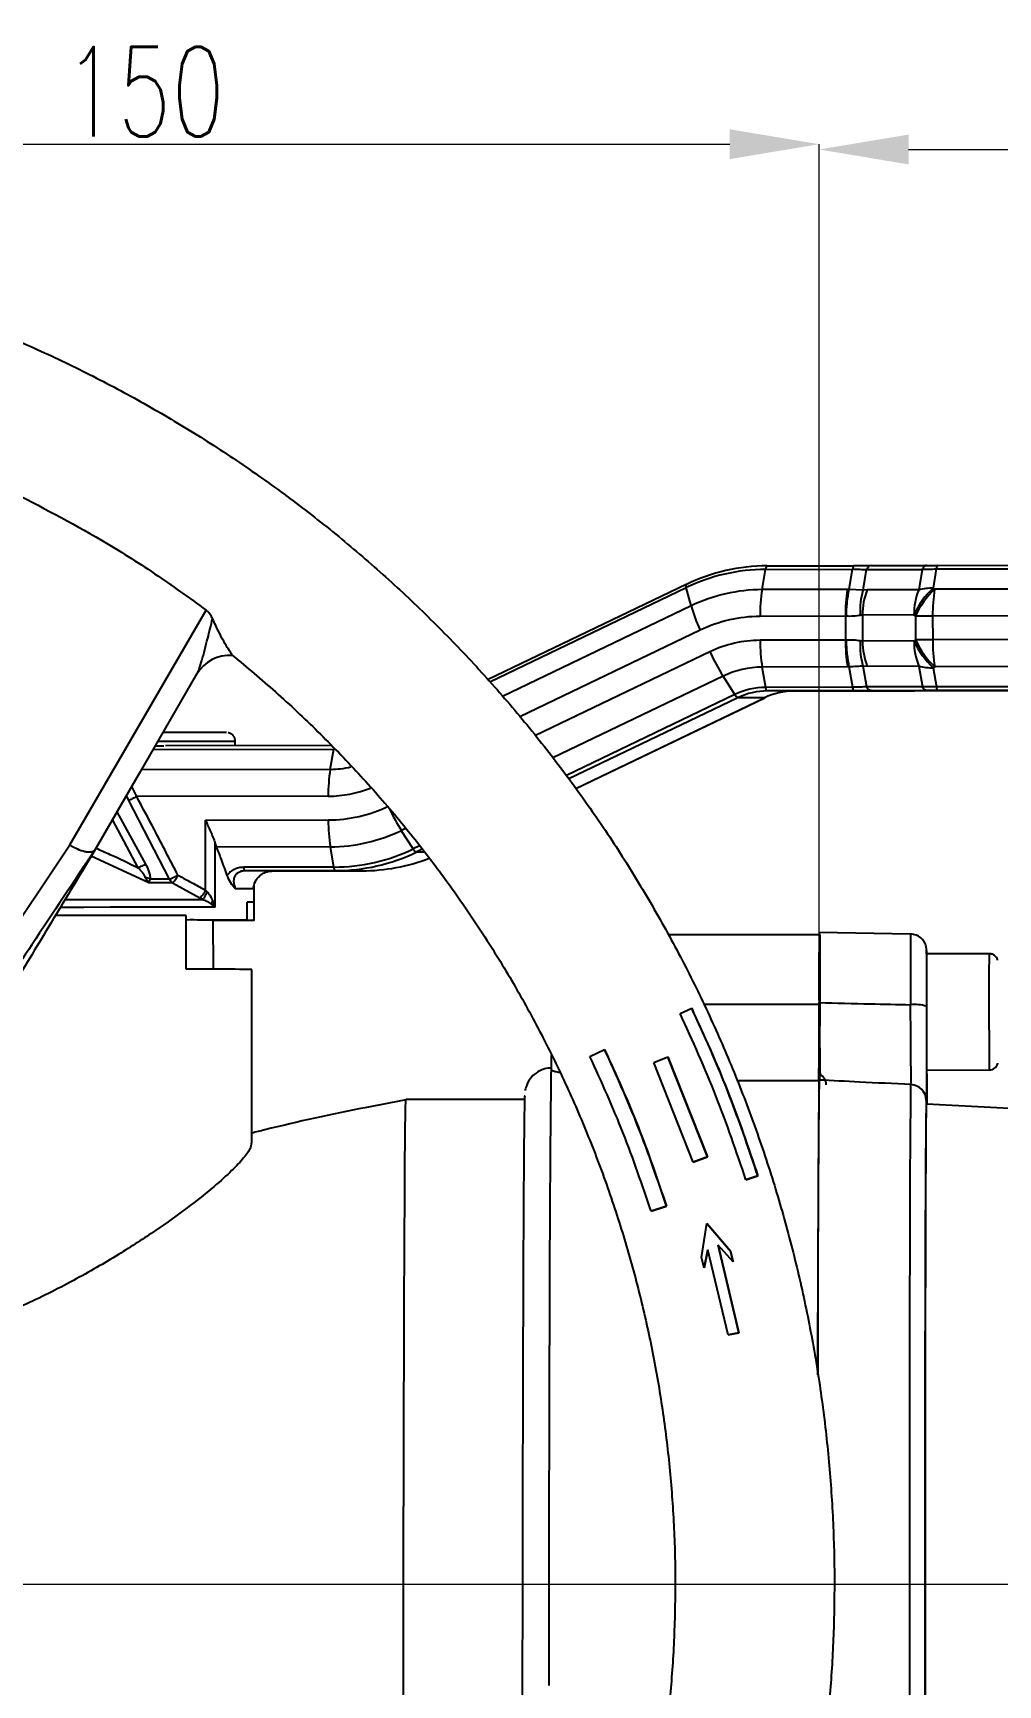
# Model space of a CAD drawing. Header units: millimetres. Extents: x 2312 to 3992, y 755 to 1943.
# Drawn here: x 2964.6 to 3072.5, y 1102.7 to 1287.5 of the extents above; entities that cross this region are included whole.
import ezdxf

# ---------------------------------------------------------------- set-up
doc = ezdxf.new("R2010")
doc.units = ezdxf.units.MM
doc.layers.add('AM_5', color=3, linetype='Continuous', lineweight=25)
doc.layers.add('标注', color=3, linetype='Continuous', lineweight=13)
doc.styles.add('SLDTEXTSTYLE1', font='txt.shx', dxfattribs={"width": 0.7, "bigfont": 'gbcbig.shx'})
doc.dimstyles.new('SLDDIMSTYLE12$0', dxfattribs={"dimtxt": 12, "dimasz": 10, "dimexe": 0, "dimexo": 0.0625, "dimgap": 0.875, "dimtad": 1, "dimdec": 1, "dimlfac": 1.8, "dimrnd": 1e-09, "dimzin": 12, "dimdsep": 46, "dimtxsty": 'SLDTEXTSTYLE1', "dimcen": 0.09, "dimdle": 8.16, "dimclrd": 3, "dimclre": 3, "dimadec": 0, "dimazin": 3, "dimtfac": 1, "dimtdec": 1, "dimtofl": 0, "dimtmove": 0, "dimatfit": 3, "dimfxl": 0, "dimfrac": 2, "dimtolj": 1, "dimlwd": 5, "dimlwe": 5, "dimarcsym": 0})

# ---------------------------------------------------------------- blocks, each defined once
blk = doc.blocks.new('*D35')
at = {"layer": 'Defpoints', "color": 0, "transparency": 16777216}
for p in [(3052.47, 1275.09), (3052.47, 1186.87), (2901.6, 1116.78)]:
    blk.add_point(p, dxfattribs=at)
at = {"layer": '标注', "color": 3, "lineweight": 5, "transparency": 16777216}
blk.add_line((2901.6, 1116.84), (2901.6, 1275.09), dxfattribs=at)
at = {"layer": '标注', "color": 3, "linetype": 'Continuous', "lineweight": 5, "transparency": 16777216}
for p, q in [((2911.6, 1275.09), (3042.47, 1275.09)), ((3052.47, 1186.94), (3052.47, 1275.09))]:
    blk.add_line(p, q, dxfattribs=at)
at = {"layer": '标注', "color": 3, "transparency": 16777216}
for points in [[(2911.6, 1276.76), (2911.6, 1273.42), (2901.6, 1275.09)], [(3042.47, 1276.76), (3042.47, 1273.42), (3052.47, 1275.09)]]:
    blk.add_solid(points, dxfattribs=at)
at = {"layer": '标注', "color": 0, "transparency": 16777216, "insert": (2977.03, 1280.97), "char_height": 10, "attachment_point": 5, "style": 'SLDTEXTSTYLE1'}
blk.add_mtext('\\A1;150', dxfattribs=at)
blk = doc.blocks.new('*D36')
at = {"layer": 'Defpoints', "color": 0, "transparency": 16777216}
for p in [(3224.6, 1274.5), (3052.47, 1186.87), (3224.6, 1105.7)]:
    blk.add_point(p, dxfattribs=at)
at = {"layer": '标注', "color": 3, "lineweight": 5, "transparency": 16777216}
blk.add_line((3052.47, 1186.94), (3052.47, 1274.5), dxfattribs=at)
at = {"layer": '标注', "color": 3, "linetype": 'Continuous', "lineweight": 5, "transparency": 16777216}
for p, q in [((3062.47, 1274.5), (3214.6, 1274.5)), ((3224.6, 1105.76), (3224.6, 1274.5))]:
    blk.add_line(p, q, dxfattribs=at)
at = {"layer": '标注', "color": 3, "transparency": 16777216}
for points in [[(3062.47, 1276.17), (3062.47, 1272.83), (3052.47, 1274.5)], [(3214.6, 1276.17), (3214.6, 1272.83), (3224.6, 1274.5)]]:
    blk.add_solid(points, dxfattribs=at)
at = {"layer": '标注', "color": 0, "transparency": 16777216, "insert": (3138.54, 1280.37), "char_height": 10, "attachment_point": 5, "style": 'SLDTEXTSTYLE1'}
blk.add_mtext('\\A1;175', dxfattribs=at)
blk = doc.blocks.new('*D27')
at = {"layer": 'AM_5', "color": 3, "lineweight": 5, "transparency": 16777216}
blk.add_line((3170.54, 1228.06), (3197.46, 1228.06), dxfattribs=at)
at = {"layer": 'AM_5', "color": 3, "linetype": 'Continuous', "lineweight": 5, "transparency": 16777216}
for p, q in [((3197.46, 1218.06), (3197.46, 1123.96)), ((2902.23, 1113.96), (3197.46, 1113.96))]:
    blk.add_line(p, q, dxfattribs=at)
at = {"layer": 'AM_5', "color": 3, "transparency": 16777216}
for points in [[(3195.8, 1218.06), (3199.13, 1218.06), (3197.46, 1228.06)], [(3195.8, 1123.96), (3199.13, 1123.96), (3197.46, 1113.96)]]:
    blk.add_solid(points, dxfattribs=at)
at = {"layer": 'Defpoints', "color": 0, "transparency": 16777216}
for p in [(3170.48, 1228.06), (2902.17, 1113.96), (3197.46, 1113.96)]:
    blk.add_point(p, dxfattribs=at)
at = {"layer": 'AM_5', "color": 0, "transparency": 16777216, "insert": (3190.59, 1171.01), "char_height": 12, "attachment_point": 5, "rotation": 90, "style": 'SLDTEXTSTYLE1'}
blk.add_mtext('\\A1;115', dxfattribs=at)

msp = doc.modelspace()

# ---------------------------------------------------------------- linework, layer by layer
at = {"color": 7, "linetype": 'Continuous', "lineweight": 25}
for p, q in [((3046.093, 1225.25), (3046.476, 1227.514)), ((3046.476, 1227.514), (3056.212, 1227.535)), ((3046.658, 1227.913), (3056.393, 1227.934)), ((3055.827, 1225.268), (3056.212, 1227.535)), ((3057.393, 1225.194), (3057.785, 1227.503)), ((3057.785, 1227.503), (3063.991, 1227.523)), ((3058.288, 1227.939), (3058.142, 1227.91)), ((3058.288, 1227.939), (3064.495, 1227.959)), ((3063.991, 1227.523), (3063.604, 1225.237)), ((3065.577, 1227.563), (3065.214, 1225.422)), ((3065.577, 1227.563), (3160.438, 1227.768)), ((3065.758, 1227.962), (3160.62, 1228.166)), ((3037.607, 1225.837), (3015.443, 1215.193)), ((3015.66, 1214.939), (3037.61, 1225.48)), ((3037.628, 1225.842), (3037.607, 1225.837)), ((3038.157, 1223.43), (3037.61, 1225.48)), ((3065.39, 1225.299), (3065.214, 1225.422)), ((3160.735, 1225.505), (3065.39, 1225.299)), ((3055.631, 1225.271), (3046.093, 1225.25)), ((3055.827, 1225.268), (3055.631, 1225.271)), ((3057.393, 1225.194), (3055.827, 1225.268)), ((3057.848, 1225.219), (3057.393, 1225.194)), ((3063.604, 1225.237), (3057.848, 1225.219)), ((2968.662, 1196.708), (2983.927, 1222.958)), ((3038.157, 1223.43), (3017.067, 1213.301)), ((3055.408, 1222.272), (3045.87, 1222.252)), ((3055.408, 1222.272), (3055.412, 1219.605)), ((3063.077, 1222.418), (3057.321, 1222.4)), ((3057.321, 1222.4), (3057.326, 1219.488)), ((3063.253, 1222.296), (3063.077, 1222.418)), ((3063.253, 1222.296), (3063.258, 1219.629)), ((3160.512, 1222.506), (3065.167, 1222.301)), ((3065.167, 1222.301), (3065.171, 1219.634)), ((3039.166, 1220.714), (3019.013, 1211.035)), ((3040.265, 1218.298), (3020.739, 1208.921)), ((3055.412, 1219.605), (3045.874, 1219.585)), ((3055.511, 1219.608), (3055.412, 1219.605)), ((3057.326, 1219.488), (3057.099, 1219.51)), ((3063.082, 1219.506), (3057.326, 1219.488)), ((3063.258, 1219.629), (3063.082, 1219.506)), ((3160.518, 1219.84), (3065.171, 1219.634)), ((3055.646, 1216.604), (3046.107, 1216.584)), ((3046.499, 1214.314), (3046.107, 1216.584)), ((3056.234, 1214.335), (3055.842, 1216.607)), ((3057.807, 1214.376), (3057.408, 1216.69)), ((3057.863, 1216.668), (3057.408, 1216.69)), ((3063.618, 1216.687), (3057.863, 1216.668)), ((3063.618, 1216.687), (3064.014, 1214.395)), ((3065.405, 1216.633), (3065.229, 1216.51)), ((3065.229, 1216.51), (3065.599, 1214.363)), ((3160.751, 1216.838), (3065.405, 1216.633)), ((2976.455, 1204.69), (2982.929, 1215.851)), ((3041.729, 1215.579), (3022.685, 1206.433)), ((3043.051, 1213.523), (3041.729, 1215.579)), ((3056.234, 1214.335), (3046.499, 1214.314)), ((3064.014, 1214.395), (3057.807, 1214.376)), ((3160.461, 1214.568), (3065.599, 1214.363)), ((3043.051, 1213.523), (3024.206, 1204.473)), ((3043.398, 1213.16), (3024.487, 1204.078)), ((3025.252, 1203.003), (3046.363, 1213.141)), ((3025.254, 1202.998), (3046.383, 1213.146)), ((3046.363, 1213.141), (3043.398, 1213.16)), ((3046.363, 1213.141), (3046.383, 1213.146)), ((3056.417, 1213.934), (3046.682, 1213.913)), ((3049.646, 1213.894), (3046.682, 1213.913)), ((3049.646, 1213.894), (3164.52, 1214.142)), ((3064.519, 1213.959), (3058.312, 1213.939)), ((3160.644, 1214.167), (3065.782, 1213.962)), ((2978.008, 1207.367), (2998.183, 1207.41)), ((2978.238, 1207.766), (2979.201, 1207.768)), ((2997.922, 1207.808), (2979.371, 1207.768)), ((2987.183, 1207.785), (2987.182, 1208.27)), ((2997.799, 1205.146), (2998.183, 1207.41)), ((2997.799, 1205.146), (2976.692, 1205.101)), ((2976.444, 1204.673), (2971.374, 1195.932)), ((2975.258, 1201.668), (2975.03, 1202.235)), ((2979.824, 1192.866), (2975.258, 1201.668)), ((2976.152, 1202.101), (2975.6, 1203.217)), ((2997.576, 1202.148), (2976.152, 1202.101)), ((2977.193, 1194.529), (2973.955, 1200.383)), ((2976.321, 1194.131), (2973.457, 1199.523)), ((2983.838, 1199.451), (2997.581, 1199.481)), ((2983.852, 1191.623), (2983.838, 1199.451)), ((3006.241, 1198.536), (3005.749, 1198.3)), ((3007.071, 1196.244), (3005.749, 1198.3)), ((2956.124, 1177.891), (2968.662, 1196.708)), ((2984.938, 1189.709), (2984.926, 1196.918)), ((2997.814, 1196.479), (2985.094, 1196.452)), ((2998.205, 1194.21), (2997.814, 1196.479)), ((3007.789, 1196.589), (3007.071, 1196.244)), ((3008.095, 1196.205), (3007.419, 1195.881)), ((3008.358, 1195.875), (3007.419, 1195.881)), ((2977.494, 1192.434), (2971.078, 1195.441)), ((2998.205, 1194.21), (2988.129, 1194.189)), ((2977.494, 1192.434), (2977.343, 1192.629)), ((2977.494, 1192.434), (2977.563, 1192.569)), ((2980.144, 1192.433), (2983.216, 1190.758)), ((2987.887, 1193.739), (2988.279, 1193.818)), ((2998.389, 1193.809), (2988.312, 1193.787)), ((2991.276, 1193.769), (3001.353, 1193.79)), ((3001.353, 1193.79), (2998.389, 1193.809)), ((2983.567, 1190.574), (2983.216, 1190.758)), ((2984.029, 1191.44), (2983.852, 1191.623)), ((2984.938, 1189.709), (2984.668, 1190.461)), ((2989.293, 1190.264), (2989.289, 1192.117)), ((2981.672, 1182.788), (2981.672, 1188.788)), ((2984.938, 1189.709), (2984.476, 1190.085)), ((2988.506, 1188.275), (2988.502, 1190.275)), ((2989.296, 1188.264), (2989.293, 1190.264)), ((2984.726, 1182.78), (2984.716, 1188.265)), ((3052.468, 1186.625), (3035.627, 1186.625)), ((3062.706, 1186.712), (3052.474, 1186.873)), ((3071.478, 1184.516), (3064.478, 1184.504)), ((2989.019, 1163.324), (2989.019, 1182.751)), ((3036.944, 1177.809), (3038.218, 1178.408)), ((3038.218, 1178.408), (3038.22, 1178.406)), ((3039.556, 1178.86), (3052.534, 1178.861)), ((3026.846, 1173.021), (3028.48, 1173.799)), ((3028.48, 1173.799), (3028.486, 1173.795)), ((3022.542, 1171.527), (3022.545, 1173.202)), ((3033.978, 1172.354), (3035.555, 1172.987)), ((3038.379, 1161.21), (3033.978, 1172.354)), ((3035.555, 1172.987), (3039.979, 1161.78)), ((3035.555, 1172.987), (3035.559, 1172.985)), ((3039.983, 1161.777), (3035.559, 1172.985)), ((3052.447, 1170.282), (3043.304, 1170.282)), ((3064.5, 1171.504), (3071.5, 1171.516)), ((3019.564, 1168.207), (3006.27, 1168.207)), ((3064.567, 1167.664), (3064.558, 1168.147)), ((3215.775, 1160), (3064.507, 1167.667)), ((3039.979, 1161.78), (3038.379, 1161.21)), ((3038.379, 1161.21), (3038.384, 1161.207)), ((3038.384, 1161.207), (3039.983, 1161.777)), ((3039.979, 1161.78), (3039.983, 1161.777)), ((3045.622, 1159.66), (3044.284, 1159.221)), ((3044.284, 1159.221), (3044.287, 1159.219)), ((3044.287, 1159.219), (3045.624, 1159.659)), ((3045.622, 1159.66), (3045.624, 1159.659)), ((3035.392, 1156.272), (3033.676, 1155.699)), ((3033.676, 1155.699), (3033.683, 1155.695)), ((3033.683, 1155.695), (3035.398, 1156.268)), ((3035.392, 1156.272), (3035.398, 1156.268)), ((3039.318, 1150.545), (3039.905, 1154.336)), ((3039.905, 1154.336), (3042.544, 1151.221)), ((3039.905, 1154.336), (3039.909, 1154.333)), ((3042.548, 1151.218), (3039.909, 1154.333)), ((3042.853, 1150.04), (3041.188, 1151.918)), ((3041.188, 1151.918), (3043.503, 1142.112)), ((3043.507, 1142.11), (3041.192, 1151.915)), ((3039.622, 1149.388), (3039.318, 1150.545)), ((3040.02, 1151.394), (3039.622, 1149.388)), ((3039.627, 1149.385), (3040.025, 1151.391)), ((3040.04, 1151.403), (3040.02, 1151.394)), ((3040.02, 1151.394), (3040.025, 1151.391)), ((3042.284, 1141.87), (3040.04, 1151.403)), ((3042.544, 1151.221), (3042.853, 1150.04)), ((3042.544, 1151.221), (3042.548, 1151.218)), ((3042.857, 1150.037), (3042.548, 1151.218)), ((3042.853, 1150.04), (3042.857, 1150.037)), ((3039.622, 1149.388), (3039.627, 1149.385)), ((3043.503, 1142.112), (3042.284, 1141.87)), ((3042.284, 1141.87), (3042.289, 1141.867)), ((3042.289, 1141.867), (3043.507, 1142.11)), ((3043.503, 1142.112), (3043.507, 1142.11))]:
    msp.add_line(p, q, dxfattribs=at)
at = {"color": 7, "linetype": 'Continuous', "lineweight": 25, "flags": 128}
for points in [[(3046.658, 1227.913), (3046.632, 1227.907), (3046.606, 1227.887), (3046.58, 1227.854), (3046.556, 1227.808), (3046.533, 1227.751), (3046.512, 1227.682), (3046.493, 1227.603), (3046.476, 1227.514)], [(3037.607, 1225.837), (3037.604, 1225.836), (3037.587, 1225.818), (3037.575, 1225.788), (3037.569, 1225.747), (3037.57, 1225.694), (3037.578, 1225.632), (3037.591, 1225.56), (3037.61, 1225.48)], [(3046.682, 1213.913), (3046.656, 1213.92), (3046.63, 1213.94), (3046.604, 1213.974), (3046.58, 1214.019), (3046.557, 1214.077), (3046.536, 1214.146), (3046.516, 1214.226), (3046.499, 1214.314)], [(2998.389, 1193.809), (2998.362, 1193.816), (2998.336, 1193.836), (2998.311, 1193.87), (2998.286, 1193.915), (2998.263, 1193.973), (2998.242, 1194.042), (2998.223, 1194.122), (2998.205, 1194.21)], [(2968.195, 1190.569), (2971.132, 1190.572), (2974.044, 1190.574), (2976.776, 1190.576), (2979.294, 1190.576), (2981.567, 1190.576), (2983.567, 1190.574)], [(2981.672, 1188.788), (2979.923, 1188.792), (2978.023, 1188.795), (2975.987, 1188.798), (2973.828, 1188.8), (2971.563, 1188.802), (2969.207, 1188.804), (2967.125, 1188.805)], [(2984.938, 1189.708), (2983.098, 1189.71), (2980.977, 1189.711), (2978.6, 1189.711), (2975.995, 1189.711), (2973.193, 1189.709), (2970.227, 1189.706), (2967.668, 1189.704)], [(2988.506, 1188.275), (2989.074, 1188.27), (2989.293, 1188.265), (2989.161, 1188.258), (2988.678, 1188.251), (2987.851, 1188.244), (2986.689, 1188.236), (2985.206, 1188.228), (2984.716, 1188.226)], [(3064.485, 1184.504), (3064.485, 1184.521), (3064.48, 1184.872), (3064.475, 1184.87), (3064.471, 1184.515), (3064.468, 1184.016)], [(3022.265, 1102.657), (3022.271, 1108.263), (3022.278, 1113.742), (3022.287, 1119.072), (3022.296, 1124.236), (3022.306, 1129.214), (3022.317, 1133.989), (3022.329, 1138.543), (3022.342, 1142.861), (3022.356, 1146.925), (3022.37, 1150.723), (3022.385, 1154.239), (3022.401, 1157.462), (3022.417, 1160.38), (3022.434, 1162.983), (3022.451, 1165.26), (3022.469, 1167.204), (3022.487, 1168.808), (3022.505, 1170.066), (3022.523, 1170.974), (3022.542, 1171.527)], [(3005.981, 1098.78), (3005.986, 1104.331), (3005.993, 1109.765), (3006, 1115.062), (3006.009, 1120.2), (3006.019, 1125.163), (3006.029, 1129.93), (3006.04, 1134.484), (3006.053, 1138.808), (3006.066, 1142.887), (3006.08, 1146.705), (3006.094, 1150.247), (3006.109, 1153.501), (3006.125, 1156.455), (3006.142, 1159.097), (3006.158, 1161.418), (3006.176, 1163.409), (3006.193, 1165.062), (3006.211, 1166.372), (3006.229, 1167.334), (3006.247, 1167.943), (3006.266, 1168.199), (3006.27, 1168.207)], [(3062.631, 1089.783), (3062.624, 1095.686), (3062.619, 1101.503), (3062.615, 1107.213), (3062.613, 1112.795), (3062.612, 1118.227), (3062.612, 1123.49), (3062.614, 1128.564), (3062.616, 1133.429), (3062.62, 1138.067), (3062.626, 1142.461), (3062.633, 1146.594), (3062.641, 1150.451), (3062.65, 1154.018), (3062.66, 1157.281), (3062.671, 1160.227), (3062.684, 1162.846), (3062.698, 1165.128), (3062.712, 1167.065), (3062.728, 1168.648), (3062.744, 1169.872)], [(3064.454, 1168.105), (3064.438, 1166.903), (3064.423, 1165.348), (3064.408, 1163.448), (3064.395, 1161.207), (3064.383, 1158.636), (3064.371, 1155.743), (3064.361, 1152.54), (3064.352, 1149.039), (3064.344, 1145.252), (3064.338, 1141.194), (3064.333, 1136.881), (3064.329, 1132.327), (3064.326, 1127.551), (3064.324, 1122.57), (3064.324, 1117.404), (3064.325, 1112.071), (3064.328, 1106.591), (3064.331, 1100.985), (3064.336, 1095.274), (3064.343, 1089.479)], [(3064.337, 1101.316), (3064.334, 1106.77), (3064.332, 1112.098), (3064.331, 1117.282), (3064.331, 1122.3), (3064.333, 1127.135), (3064.336, 1131.769), (3064.34, 1136.184), (3064.345, 1140.364), (3064.352, 1144.293), (3064.359, 1147.958), (3064.368, 1151.343), (3064.378, 1154.437), (3064.389, 1157.228), (3064.402, 1159.706), (3064.415, 1161.861), (3064.429, 1163.686), (3064.444, 1165.173), (3064.46, 1166.317), (3064.476, 1167.115), (3064.494, 1167.562), (3064.507, 1167.667)]]:
    msp.add_lwpolyline(points, dxfattribs=at)
at = {"color": 7, "linetype": 'Continuous', "lineweight": 25}
for centre, radius, start, end in [((3046.53, 1206.939), 20.575, 90.15002, 115.69118), ((3046.713, 1206.957), 20.956, 90.15002, 115.69118), ((3071.372, 1218.779), 9.058, 132.83408, 156.31378), ((3065.19, 1218.524), 6.898, 89.80613, 103.29586), ((3046.141, 1206.834), 18.416, 90.15002, 115.69118), ((3064.151, 1222.4), 18.282, 171.0319, 180.4661), ((3073.689, 1222.421), 18.282, 171.0319, 180.4661), ((3064.718, 1222.476), 7.397, 158.23728, 180.58888), ((3070.474, 1222.494), 7.397, 158.23732, 180.58891), ((3071.548, 1218.657), 9.058, 132.83396, 156.31378), ((3083.448, 1222.45), 18.282, 171.03189, 180.46605), ((3055.549, 1228.342), 18.073, 195.77294, 204.96793), ((3045.91, 1206.693), 15.558, 90.15002, 115.69118), ((3069.232, -702.898), 1925.203, 90.120974, 90.177927), ((3045.908, 1206.567), 13.018, 90.15002, 115.69116), ((3060.269, 1227.319), 21.945, 204.27387, 212.34382), ((3064.223, 1219.501), 18.349, 179.73661, 189.14742), ((3073.762, 1219.521), 18.349, 179.73661, 189.14742), ((3064.743, 1219.438), 7.417, 179.61772, 201.9295), ((3071.391, 1223.192), 9.089, 203.92112, 227.31919), ((3070.499, 1219.456), 7.417, 179.6177, 201.92946), ((3069.236, -705.564), 1925.203, 90.120974, 90.177927), ((3071.566, 1223.315), 9.089, 203.92112, 227.31937), ((3083.521, 1219.55), 18.349, 179.73669, 189.14742), ((2986.51, 1213.746), 4.155, 84.81343, 150.46576), ((3046.134, 1206.423), 10.161, 90.15002, 115.69117), ((3065.176, 1223.439), 6.93, 257.0156, 270.44054), ((3046.52, 1206.313), 8.002, 90.15002, 115.69118), ((3043.747, 1213.84), 0.764, 204.4982, 242.89025), ((3046.702, 1206.293), 7.62, 90.15002, 115.69118), ((3049.666, 1206.274), 7.62, 90.15002, 115.69118), ((2983, 80.266), 1129.006, 89.838616, 90.197945), ((2983.296, 23.109), 1185.167, 89.812113, 90.231997), ((3015.857, 1202.296), 18.282, 171.03193, 180.46614), ((2997.776, 1215.273), 10.127, 270.12823, 283.35037), ((2997.545, 1215.146), 12.999, 270.13764, 291.5172), ((2997.54, 1215.039), 15.558, 270.15002, 295.69118), ((3024.094, 1209.925), 21.717, 205.10571, 212.36241), ((3015.93, 1199.397), 18.349, 179.73661, 189.14742), ((2997.766, 1214.896), 18.416, 270.15002, 295.69118), ((2998.152, 1214.785), 20.575, 270.14993, 295.69121), ((2998.334, 1214.765), 20.956, 270.15002, 295.69118), ((3007.767, 1196.561), 0.764, 204.49827, 242.89037), ((3001.301, 1214.725), 20.934, 270.14311, 291.15665), ((2977.051, 1191.558), 1.462, 63.48508, 86.10856), ((2977.166, 1191.547), 1.096, 68.77927, 80.71753), ((2977.193, -2919.008), 4111.442, 89.958872, 89.99581), ((2977.01, -2680.463), 3873.329, 89.958374, 89.989747), ((2977.58, 1198.998), 6.53, 290.10201, 299.21845), ((2980.714, 1193.188), 0.946, 199.94025, 232.96948), ((2978.448, 1194.312), 2.532, 312.07752, 336.40634), ((2988.736, 1026.757), 167.031, 89.1287, 90.14557), ((2985.609, 1189.742), 1.184, 142.60755, 163.15678), ((2987.094, 1019.7), 172.081, 89.30334, 89.9709), ((2988.617, 1171.072), 19.204, 87.98448, 90.34292), ((2982.264, -289.79), 1478.079, 89.758067, 90.02295), ((3558.944, 1182.033), 506.493, 179.45245, 180.33833), ((3580.016, 1181.863), 517.334, 179.46295, 180.3387), ((4208.057, 1180.971), 1143.593, 179.847429, 180.116689), ((3827.676, 1179.319), 756.216, 179.60627, 180.591243), ((2982.41, 599.434), 583.355, 89.350821, 90.072416), ((3063.132, 1173.866), 4.959, 74.39448, 95.09746), ((6610.561, 1140.384), 3558.239, 179.516983, 180.046702), ((3051.929, 1169.862), 1.325, 0, 61.47495), ((3062.668, 1168.088), 1.786, 0.54445, 87.55617)]:
    msp.add_arc(centre, radius, start, end, dxfattribs=at)
for points, knots in [([(3054.141, 1110.538), (3054.16, 1111.788), (3054.214, 1115.346), (3054.058, 1121.211), (3053.573, 1128.116), (3052.77, 1134.992), (3051.655, 1141.824), (3050.229, 1148.598), (3048.496, 1155.3), (3046.458, 1161.916), (3044.121, 1168.432), (3041.489, 1174.835), (3038.567, 1181.11), (3035.362, 1187.246), (3031.88, 1193.23), (3028.129, 1199.048), (3024.117, 1204.689), (3019.851, 1210.141), (3015.341, 1215.392), (3010.595, 1220.433), (3005.625, 1225.251), (3000.44, 1229.838), (2995.051, 1234.183), (2989.47, 1238.278), (2983.707, 1242.114), (2977.775, 1245.683), (2971.687, 1248.977), (2965.455, 1251.99), (2959.091, 1254.716), (2952.61, 1257.149), (2946.025, 1259.283), (2939.349, 1261.114), (2932.596, 1262.639), (2925.781, 1263.854), (2918.918, 1264.757), (2912.021, 1265.346), (2905.103, 1265.619), (2898.181, 1265.577), (2891.268, 1265.218), (2884.378, 1264.545), (2877.526, 1263.558), (2870.726, 1262.259), (2863.993, 1260.651), (2857.34, 1258.738), (2850.782, 1256.523), (2844.331, 1254.011), (2838.002, 1251.207), (2831.807, 1248.117), (2825.759, 1244.748), (2819.872, 1241.106), (2814.157, 1237.2), (2808.626, 1233.037), (2803.291, 1228.626), (2798.163, 1223.976), (2793.252, 1219.096), (2788.569, 1213.998), (2784.124, 1208.691), (2779.925, 1203.187), (2775.982, 1197.497), (2772.303, 1191.634), (2768.895, 1185.608), (2765.765, 1179.433), (2762.921, 1173.122), (2760.368, 1166.687), (2758.111, 1160.143), (2756.154, 1153.503), (2754.503, 1146.78), (2753.161, 1139.989), (2752.13, 1133.143), (2751.412, 1126.258), (2751.009, 1119.347), (2750.922, 1112.425), (2751.151, 1105.506), (2751.695, 1098.605), (2752.554, 1091.736), (2753.726, 1084.913), (2755.207, 1078.151), (2756.995, 1071.464), (2759.087, 1064.865), (2761.478, 1058.368), (2764.163, 1051.987), (2767.136, 1045.736), (2770.391, 1039.626), (2773.922, 1033.672), (2777.721, 1027.885), (2781.78, 1022.277), (2786.09, 1016.86), (2790.643, 1011.646), (2795.43, 1006.645), (2800.44, 1001.867), (2805.662, 997.323), (2811.086, 993.022), (2816.702, 988.973), (2822.495, 985.185), (2828.456, 981.665), (2834.571, 978.421), (2840.828, 975.459), (2847.214, 972.785), (2853.715, 970.406), (2860.317, 968.326), (2867.008, 966.55), (2873.773, 965.08), (2880.598, 963.921), (2887.468, 963.075), (2894.37, 962.543), (2901.29, 962.326), (2908.211, 962.426), (2915.122, 962.841), (2922.005, 963.571), (2928.849, 964.614), (2935.638, 965.969), (2942.358, 967.632), (2948.994, 969.6), (2955.535, 971.869), (2961.965, 974.434), (2968.271, 977.289), (2974.44, 980.43), (2980.459, 983.849), (2986.317, 987.538), (2991.999, 991.492), (2997.496, 995.7), (3002.795, 1000.155), (3007.884, 1004.847), (3012.755, 1009.767), (3017.396, 1014.903), (3021.797, 1020.246), (3025.951, 1025.785), (3029.847, 1031.507), (3033.478, 1037.4), (3036.836, 1043.454), (3039.915, 1049.654), (3042.707, 1055.989), (3045.208, 1062.444), (3047.411, 1069.007), (3049.312, 1075.663), (3050.908, 1082.399), (3052.195, 1089.201), (3053.17, 1096.055), (3053.818, 1102.825), (3054.069, 1107.659), (3054.132, 1110.191), (3054.141, 1110.538)], [0, 0, 0, 0, 0.00394, 0.0112049, 0.0184702, 0.0257355, 0.0330008, 0.0402662, 0.0475315, 0.0547968, 0.0620622, 0.0693275, 0.0765928, 0.0838581, 0.0911235, 0.0983888, 0.1056541, 0.1129194, 0.1201848, 0.1274501, 0.1347154, 0.1419807, 0.1492461, 0.1565114, 0.1637767, 0.171042, 0.1783074, 0.1855727, 0.192838, 0.2001033, 0.2073687, 0.214634, 0.2218993, 0.2291646, 0.2364299, 0.2436953, 0.2509606, 0.2582259, 0.2654913, 0.2727566, 0.2800219, 0.2872872, 0.2945526, 0.3018179, 0.3090832, 0.3163485, 0.3236139, 0.3308792, 0.3381445, 0.3454098, 0.3526752, 0.3599405, 0.3672058, 0.3744712, 0.3817365, 0.3890018, 0.3962671, 0.4035325, 0.4107978, 0.4180631, 0.4253284, 0.4325938, 0.4398591, 0.4471244, 0.4543898, 0.4616551, 0.4689204, 0.4761857, 0.4834511, 0.4907164, 0.4979817, 0.5052471, 0.5125124, 0.5197777, 0.527043, 0.5343084, 0.5415737, 0.548839, 0.5561043, 0.5633697, 0.570635, 0.5779003, 0.5851657, 0.592431, 0.5996963, 0.6069616, 0.614227, 0.6214923, 0.6287576, 0.6360229, 0.6432883, 0.6505536, 0.6578189, 0.6650842, 0.6723496, 0.6796149, 0.6868802, 0.6941455, 0.7014109, 0.7086762, 0.7159415, 0.7232068, 0.7304721, 0.7377375, 0.7450028, 0.7522681, 0.7595334, 0.7667988, 0.7740641, 0.7813294, 0.7885948, 0.7958601, 0.8031254, 0.8103907, 0.8176561, 0.8249214, 0.8321867, 0.839452, 0.8467174, 0.8539827, 0.861248, 0.8685133, 0.8757787, 0.883044, 0.8903093, 0.8975747, 0.90484, 0.9121053, 0.9193706, 0.926636, 0.9339013, 0.9411666, 0.948432, 0.9556973, 0.9629626, 0.9702279, 0.9774933, 0.9847586, 0.9920239, 0.9989071, 1, 1, 1, 1]), ([(2961.853, 1236.379), (2965.339, 1234.582), (2970.913, 1231.708), (2978.206, 1227.091), (2982.019, 1224.337), (2983.927, 1222.958)], [0, 0, 0, 0, 0.45458064, 0.72692318, 1, 1, 1, 1]), ([(3056.212, 1227.535), (3056.492, 1227.534), (3057.061, 1227.532), (3057.541, 1227.513), (3057.785, 1227.503)], [0, 0, 0, 0, 0.4914989, 1, 1, 1, 1]), ([(3058.152, 1227.91), (3057.876, 1227.912), (3057.323, 1227.914), (3056.663, 1227.912), (3056.332, 1227.911)], [0, 0, 0, 0, 0.4996462, 1, 1, 1, 1]), ([(3058.142, 1227.91), (3058.142, 1227.91), (3058.093, 1227.9), (3058.001, 1227.827), (3057.876, 1227.695), (3057.815, 1227.567), (3057.785, 1227.503)], [0, 0, 0, 0, 0.0020683, 0.3347122, 0.6673561, 1, 1, 1, 1]), ([(3063.991, 1227.523), (3064.24, 1227.534), (3064.731, 1227.557), (3065.297, 1227.561), (3065.577, 1227.563)], [0, 0, 0, 0, 0.5049534, 1, 1, 1, 1]), ([(3064.495, 1227.959), (3064.717, 1227.959), (3065.108, 1227.961), (3065.562, 1227.962), (3065.758, 1227.962)], [0, 0, 0, 0, 0.5677729, 1, 1, 1, 1]), ([(3055.506, 1222.27), (3055.531, 1222.81), (3055.579, 1223.891), (3055.745, 1224.809), (3055.827, 1225.268)], [0, 0, 0, 0, 0.5, 1, 1, 1, 1]), ([(3057.094, 1222.376), (3057.081, 1222.88), (3057.055, 1223.885), (3057.281, 1224.758), (3057.393, 1225.194)], [0, 0, 0, 0, 0.5008043, 1, 1, 1, 1]), ([(2982.895, 1215.794), (2982.983, 1215.98), (2983.174, 1216.383), (2983.564, 1217.737), (2984.051, 1219.619), (2984.46, 1221.264), (2984.642, 1221.997)], [0, 0, 0, 0, 0.143983, 0.3135436, 0.6943381, 1, 1, 1, 1]), ([(2984.63, 1222.01), (2984.553, 1222.166), (2984.417, 1222.441), (2984.159, 1222.769), (2983.984, 1222.912), (2983.927, 1222.958)], [0, 0, 0, 0, 0.4689801, 0.8284703, 1, 1, 1, 1]), ([(2986.886, 1217.884), (2986.865, 1217.91), (2986.811, 1217.98), (2986.247, 1218.81), (2985.47, 1220.2), (2984.871, 1221.492), (2984.64, 1221.989)], [0, 0, 0, 0, 0.1174282, 0.3105668, 0.7346729, 1, 1, 1, 1]), ([(3055.506, 1222.27), (3055.488, 1222.27), (3055.455, 1222.272), (3055.422, 1222.272), (3055.408, 1222.272)], [0, 0, 0, 0, 0.5601455, 1, 1, 1, 1]), ([(3057.094, 1222.376), (3056.842, 1222.334), (3056.347, 1222.251), (3055.783, 1222.263), (3055.506, 1222.27)], [0, 0, 0, 0, 0.5083155, 1, 1, 1, 1]), ([(3057.321, 1222.4), (3057.279, 1222.399), (3057.204, 1222.396), (3057.128, 1222.382), (3057.094, 1222.376)], [0, 0, 0, 0, 0.5576718, 1, 1, 1, 1]), ([(3057.099, 1219.51), (3056.847, 1219.551), (3056.351, 1219.631), (3055.788, 1219.616), (3055.511, 1219.608)], [0, 0, 0, 0, 0.50800634, 1, 1, 1, 1]), ([(3055.842, 1216.607), (3055.758, 1217.067), (3055.589, 1217.987), (3055.537, 1219.068), (3055.511, 1219.608)], [0, 0, 0, 0, 0.5, 1, 1, 1, 1]), ([(3057.408, 1216.69), (3057.293, 1217.128), (3057.065, 1218.002), (3057.087, 1219.008), (3057.099, 1219.51)], [0, 0, 0, 0, 0.5008044, 1, 1, 1, 1]), ([(2986.884, 1217.878), (2988.497, 1216.536), (2991.774, 1213.807), (2996.457, 1209.392), (3000.984, 1204.723), (3005.274, 1199.835), (3009.323, 1194.746), (3013.12, 1189.465), (3016.656, 1184.007), (3019.923, 1178.383), (3022.912, 1172.607), (3025.618, 1166.692), (3028.033, 1160.654), (3030.152, 1154.505), (3031.969, 1148.26), (3033.482, 1141.935), (3034.685, 1135.543), (3035.577, 1129.101), (3036.15, 1122.623), (3036.409, 1116.563), (3036.365, 1112.669), (3036.346, 1110.942)], [0, 0, 0, 0, 0.05157585, 0.10486723, 0.15815862, 0.21145, 0.26474139, 0.31803277, 0.37132415, 0.42461553, 0.47790691, 0.53119829, 0.58448966, 0.63778104, 0.69107241, 0.74436378, 0.79765515, 0.85094651, 0.90423788, 0.95752924, 1, 1, 1, 1]), ([(3055.842, 1216.607), (3055.806, 1216.606), (3055.74, 1216.605), (3055.675, 1216.604), (3055.646, 1216.604)], [0, 0, 0, 0, 0.5599931, 1, 1, 1, 1]), ([(3057.408, 1216.69), (3057.408, 1216.69), (3057.176, 1216.678), (3056.681, 1216.654), (3056.12, 1216.623), (3055.842, 1216.607)], [0, 0, 0, 0, 0.00000717, 0.50390678, 1, 1, 1, 1]), ([(3057.807, 1214.376), (3057.562, 1214.364), (3057.082, 1214.342), (3056.512, 1214.338), (3056.234, 1214.335)], [0, 0, 0, 0, 0.5117113, 1, 1, 1, 1]), ([(3065.599, 1214.363), (3065.319, 1214.364), (3064.754, 1214.366), (3064.262, 1214.386), (3064.014, 1214.395)], [0, 0, 0, 0, 0.49504655, 1, 1, 1, 1]), ([(3058.312, 1213.939), (3058.015, 1213.938), (3057.431, 1213.937), (3056.751, 1213.935), (3056.417, 1213.934)], [0, 0, 0, 0, 0.5097088, 1, 1, 1, 1]), ([(3065.782, 1213.962), (3065.533, 1213.962), (3065.079, 1213.961), (3064.693, 1213.959), (3064.519, 1213.959)], [0, 0, 0, 0, 0.5508938, 1, 1, 1, 1]), ([(2987.166, 1208.27), (2987.168, 1208.343), (2987.172, 1208.524), (2987.057, 1208.777), (2986.889, 1208.99), (2986.707, 1209.127), (2986.541, 1209.205), (2986.429, 1209.24), (2986.382, 1209.247), (2986.38, 1209.248)], [0, 0, 0, 0, 0.15752973, 0.39489055, 0.58813311, 0.75150715, 0.88752589, 0.99476503, 1, 1, 1, 1]), ([(2976.152, 1202.101), (2976.072, 1202.057), (2975.909, 1201.967), (2975.661, 1201.842), (2975.433, 1201.736), (2975.316, 1201.691), (2975.259, 1201.668)], [0, 0, 0, 0, 0.2471244, 0.5027753, 0.7569558, 1, 1, 1, 1]), ([(2980.768, 1193.299), (2979.892, 1194.994), (2978.372, 1197.939), (2976.813, 1200.862), (2976.152, 1202.101)], [0, 0, 0, 0, 0.5757941, 1, 1, 1, 1]), ([(2983.838, 1199.451), (2984.033, 1199.032), (2984.431, 1198.17), (2984.758, 1197.343), (2984.926, 1196.918)], [0, 0, 0, 0, 0.4867384, 1, 1, 1, 1]), ([(2971.455, 1196.094), (2969.111, 1192.569), (2964.926, 1186.275), (2960.741, 1179.978), (2958.9, 1177.208)], [0, 0, 0, 0, 0.56, 1, 1, 1, 1]), ([(2971.374, 1195.932), (2969.658, 1193.084), (2966.594, 1187.997), (2963.523, 1182.899), (2962.172, 1180.655)], [0, 0, 0, 0, 0.5599981, 1, 1, 1, 1]), ([(2968.662, 1196.708), (2968.691, 1196.689), (2968.774, 1196.636), (2969.056, 1196.465), (2969.609, 1196.18), (2970.243, 1195.966), (2970.737, 1195.895), (2971.159, 1195.9), (2971.338, 1196.017), (2971.455, 1196.094)], [0, 0, 0, 0, 0.0260682, 0.0753319, 0.2510276, 0.500322, 0.6321635, 0.7609991, 1, 1, 1, 1]), ([(2971.374, 1195.932), (2971.407, 1195.987), (2971.451, 1196.061), (2971.468, 1196.102), (2971.465, 1196.103), (2971.458, 1196.097), (2971.455, 1196.094)], [0, 0, 0, 0, 0.6196275, 0.8294119, 0.9175065, 1, 1, 1, 1]), ([(2971.599, 1196.32), (2972.122, 1196.095), (2973.715, 1195.408), (2975.274, 1194.644), (2976.321, 1194.131)], [0, 0, 0, 0, 0.3282419, 1, 1, 1, 1]), ([(2985.094, 1196.452), (2985.061, 1196.537), (2985.002, 1196.688), (2984.949, 1196.848), (2984.926, 1196.918)], [0, 0, 0, 0, 0.5613069, 1, 1, 1, 1]), ([(2986.273, 1193.259), (2986.065, 1193.861), (2985.695, 1194.929), (2985.277, 1195.989), (2985.094, 1196.452)], [0, 0, 0, 0, 0.5638275, 1, 1, 1, 1]), ([(2976.321, 1194.131), (2976.398, 1194.173), (2976.554, 1194.257), (2976.793, 1194.371), (2977.017, 1194.468), (2977.135, 1194.509), (2977.193, 1194.529)], [0, 0, 0, 0, 0.2454954, 0.5, 0.7545047, 1, 1, 1, 1]), ([(2977.15, 1193.017), (2977.113, 1193.096), (2977.029, 1193.278), (2976.752, 1193.657), (2976.494, 1193.941), (2976.321, 1194.131)], [0, 0, 0, 0, 0.2031095, 0.46477969, 1, 1, 1, 1]), ([(2977.704, 1192.867), (2977.7, 1192.989), (2977.692, 1193.25), (2977.533, 1193.821), (2977.327, 1194.249), (2977.193, 1194.529)], [0, 0, 0, 0, 0.2320046, 0.4979825, 1, 1, 1, 1]), ([(2988.129, 1194.189), (2987.936, 1194.177), (2987.553, 1194.154), (2987.036, 1193.968), (2986.584, 1193.676), (2986.38, 1193.401), (2986.273, 1193.259)], [0, 0, 0, 0, 0.2428985, 0.4817256, 0.7308225, 1, 1, 1, 1]), ([(2988.259, 1193.815), (2988.242, 1193.838), (2988.209, 1193.884), (2988.164, 1194.013), (2988.14, 1194.13), (2988.129, 1194.189)], [0, 0, 0, 0, 0.3311096, 0.6655548, 1, 1, 1, 1]), ([(2977.15, 1193.017), (2977.18, 1192.941), (2977.237, 1192.799), (2977.309, 1192.683), (2977.343, 1192.629)], [0, 0, 0, 0, 0.5364801, 1, 1, 1, 1]), ([(2977.563, 1192.569), (2977.587, 1192.619), (2977.63, 1192.706), (2977.682, 1192.819), (2977.704, 1192.867)], [0, 0, 0, 0, 0.5830316, 1, 1, 1, 1]), ([(2980.768, 1193.299), (2981.349, 1192.985), (2982.378, 1192.43), (2983.405, 1191.868), (2983.852, 1191.623)], [0, 0, 0, 0, 0.5642907, 1, 1, 1, 1]), ([(2987.182, 1191.781), (2987.01, 1191.979), (2986.692, 1192.346), (2986.405, 1192.971), (2986.273, 1193.259)], [0, 0, 0, 0, 0.5406043, 1, 1, 1, 1]), ([(2987.893, 1193.736), (2987.806, 1193.712), (2987.604, 1193.658), (2987.354, 1193.494), (2987.062, 1193.162), (2986.921, 1192.563), (2987.088, 1192.062), (2987.182, 1191.781)], [0, 0, 0, 0, 0.0864823, 0.1997812, 0.3213234, 0.6199226, 1, 1, 1, 1]), ([(2988.312, 1193.787), (2988.186, 1193.786), (2988.038, 1193.783), (2987.912, 1193.742), (2987.893, 1193.736)], [0, 0, 0, 0, 0.8505102, 1, 1, 1, 1]), ([(2988.312, 1193.787), (2988.294, 1193.788), (2988.276, 1193.788), (2988.259, 1193.815), (2988.259, 1193.815)], [0, 0, 0, 0, 0.99012509, 1, 1, 1, 1]), ([(2989.187, 1191.768), (2989.241, 1192.048), (2989.337, 1192.548), (2989.774, 1193.144), (2990.217, 1193.477), (2990.557, 1193.644), (2990.92, 1193.75), (2991.156, 1193.762), (2991.276, 1193.769)], [0, 0, 0, 0, 0.3361377, 0.600486, 0.7079626, 0.8081701, 0.9019917, 1, 1, 1, 1]), ([(2983.852, 1191.623), (2983.798, 1191.525), (2983.687, 1191.321), (2983.505, 1191.05), (2983.335, 1190.842), (2983.255, 1190.785), (2983.216, 1190.757)], [0, 0, 0, 0, 0.2423334, 0.4999392, 0.757578, 1, 1, 1, 1]), ([(2984.029, 1191.44), (2983.982, 1191.345), (2983.885, 1191.149), (2983.748, 1190.885), (2983.633, 1190.676), (2983.588, 1190.607), (2983.567, 1190.574)], [0, 0, 0, 0, 0.2432266, 0.5000017, 0.7567759, 1, 1, 1, 1]), ([(2984.476, 1190.085), (2984.327, 1190.185), (2984.064, 1190.36), (2983.717, 1190.51), (2983.567, 1190.574)], [0, 0, 0, 0, 0.5684211, 1, 1, 1, 1]), ([(2984.668, 1190.461), (2984.562, 1190.68), (2984.392, 1191.029), (2984.127, 1191.329), (2984.029, 1191.44)], [0, 0, 0, 0, 0.6290875, 1, 1, 1, 1]), ([(3052.587, 1181.983), (3052.585, 1182.839), (3052.581, 1184.59), (3052.572, 1186.221), (3052.562, 1186.823), (3052.552, 1186.24), (3052.543, 1184.559), (3052.537, 1182.005), (3052.535, 1179.909), (3052.534, 1178.861)], [0, 0, 0, 0, 0.1376654, 0.2813879, 0.4251103, 0.5688327, 0.7125551, 0.8562776, 1, 1, 1, 1]), ([(3064.485, 1184.504), (3064.485, 1184.552), (3064.482, 1184.808), (3064.482, 1184.869), (3064.476, 1185.011), (3064.47, 1185.087), (3064.453, 1185.227), (3064.387, 1185.522), (3064.199, 1185.92), (3063.832, 1186.33), (3063.326, 1186.639), (3062.928, 1186.681), (3062.731, 1186.702)], [0, 0, 0, 0, 0.0723366, 0.3850155, 0.4310007, 0.4551919, 0.4794562, 0.5383057, 0.6406723, 0.7528656, 0.8775653, 1, 1, 1, 1]), ([(3072.437, 1183.79), (3072.416, 1183.855), (3072.368, 1184.002), (3072.202, 1184.23), (3071.938, 1184.424), (3071.667, 1184.524), (3071.512, 1184.506), (3071.476, 1184.502)], [0, 0, 0, 0, 0.1590987, 0.3628095, 0.6403392, 0.9159955, 1, 1, 1, 1]), ([(3044.284, 1159.221), (3043.22, 1162.373), (3041.086, 1168.693), (3038.327, 1174.766), (3036.944, 1177.809)], [0, 0, 0, 0, 0.4988697, 1, 1, 1, 1]), ([(3038.218, 1178.408), (3039.606, 1175.352), (3042.389, 1169.228), (3044.543, 1162.854), (3045.622, 1159.66)], [0, 0, 0, 0, 0.4988716, 1, 1, 1, 1]), ([(3045.624, 1159.659), (3044.673, 1162.471), (3042.766, 1168.105), (3040.143, 1174.303), (3038.55, 1177.703), (3038.22, 1178.406)], [0, 0, 0, 0, 0.4414631, 0.8844877, 1, 1, 1, 1]), ([(3052.449, 1170.381), (3052.452, 1170.663), (3052.457, 1171.228), (3052.462, 1173.249), (3052.463, 1175.901), (3052.461, 1177.994), (3052.46, 1179.042)], [0, 0, 0, 0, 0.25004665, 0.49944856, 0.74939592, 1, 1, 1, 1]), ([(3052.46, 1179.042), (3054.37, 1178.998), (3057.78, 1178.918), (3061.191, 1178.84), (3062.692, 1178.805)], [0, 0, 0, 0, 0.56, 1, 1, 1, 1]), ([(3062.744, 1169.872), (3062.747, 1170.163), (3062.752, 1170.743), (3062.743, 1172.836), (3062.724, 1175.581), (3062.703, 1177.73), (3062.692, 1178.805)], [0, 0, 0, 0, 0.2497435, 0.4995348, 0.7496229, 1, 1, 1, 1]), ([(3064.466, 1178.642), (3064.468, 1177.692), (3064.47, 1175.798), (3064.47, 1173.199), (3064.468, 1170.869), (3064.463, 1168.97), (3064.457, 1168.394), (3064.454, 1168.105)], [0, 0, 0, 0, 0.18727158, 0.37365379, 0.56080138, 0.77996953, 1, 1, 1, 1]), ([(3028.48, 1173.799), (3029.777, 1170.943), (3032.378, 1165.217), (3034.386, 1159.258), (3035.392, 1156.272)], [0, 0, 0, 0, 0.4988559, 1, 1, 1, 1]), ([(3035.398, 1156.268), (3034.397, 1159.241), (3032.389, 1165.2), (3029.789, 1170.926), (3028.486, 1173.795)], [0, 0, 0, 0, 0.4988559, 1, 1, 1, 1]), ([(3052.566, 1173.983), (3052.565, 1173.87), (3052.562, 1173.624), (3052.559, 1173.777), (3052.557, 1174.127), (3052.557, 1174.177)], [0, 0, 0, 0, 0.4228902, 0.9178251, 1, 1, 1, 1]), ([(3052.609, 1170.968), (3052.608, 1171.057), (3052.604, 1171.464), (3052.6, 1172.549), (3052.597, 1173.709), (3052.597, 1173.983)], [0, 0, 0, 0, 0.1742581, 0.8049489, 1, 1, 1, 1]), ([(3033.676, 1155.699), (3032.686, 1158.637), (3030.703, 1164.527), (3028.134, 1170.186), (3026.846, 1173.021)], [0, 0, 0, 0, 0.498853, 1, 1, 1, 1]), ([(3071.508, 1171.526), (3071.618, 1171.533), (3071.829, 1171.547), (3072.09, 1171.695), (3072.275, 1171.871), (3072.389, 1172.049), (3072.448, 1172.189), (3072.465, 1172.262), (3072.469, 1172.282)], [0, 0, 0, 0, 0.2458811, 0.4730352, 0.6611311, 0.8200991, 0.9505821, 1, 1, 1, 1]), ([(3022.579, 1171.703), (3022.522, 1171.71), (3022.143, 1171.761), (3021.434, 1171.546), (3020.621, 1171.079), (3020.086, 1170.47), (3019.798, 1169.927), (3019.658, 1169.511), (3019.611, 1169.29), (3019.602, 1169.226), (3019.599, 1169.206)], [0, 0, 0, 0, 0.034523, 0.2304075, 0.4270328, 0.5993917, 0.7177319, 0.819298, 0.9452973, 1, 1, 1, 1]), ([(3023.509, 1171.175), (3023.303, 1171.224), (3022.703, 1171.366), (3022.606, 1171.463), (3022.542, 1171.527)], [0, 0, 0, 0, 0.34452286, 1, 1, 1, 1]), ([(3052.326, 1137.386), (3052.331, 1139.243), (3052.343, 1143.637), (3052.365, 1149.735), (3052.391, 1155.718), (3052.418, 1160.818), (3052.447, 1164.988), (3052.477, 1168.268), (3052.498, 1169.611), (3052.509, 1170.282)], [0, 0, 0, 0, 0.1086418, 0.2572015, 0.4057612, 0.5543209, 0.7028806, 0.8514403, 1, 1, 1, 1]), ([(3062.744, 1169.872), (3060.822, 1169.967), (3057.391, 1170.136), (3053.959, 1170.306), (3052.449, 1170.381)], [0, 0, 0, 0, 0.56, 1, 1, 1, 1]), ([(3064.558, 1168.147), (3064.555, 1168.384), (3064.548, 1168.855), (3064.54, 1170.077), (3064.535, 1171.138), (3064.533, 1171.504)], [0, 0, 0, 0, 0.3970889, 0.792302, 1, 1, 1, 1]), ([(3006.264, 1168.167), (3004.737, 1167.878), (2999.452, 1166.875), (2993.703, 1165.62), (2989.506, 1164.565), (2989.019, 1164.442)], [0, 0, 0, 0, 0.2643254, 0.9145646, 1, 1, 1, 1]), ([(3019.551, 1168.598), (3019.55, 1168.602), (3019.538, 1168.626), (3019.516, 1167.723), (3019.487, 1165.883), (3019.458, 1163.074), (3019.431, 1159.428), (3019.405, 1154.886), (3019.379, 1149.422), (3019.355, 1143.066), (3019.334, 1135.874), (3019.314, 1127.963), (3019.297, 1119.449), (3019.284, 1110.463), (3019.273, 1101.181), (3019.265, 1091.753), (3019.261, 1082.321), (3019.26, 1076.025), (3019.26, 1072.906)], [0, 0, 0, 0, 0.010499, 0.0763227, 0.1410552, 0.2046164, 0.2681744, 0.332907, 0.3987338, 0.4661596, 0.5340485, 0.6023082, 0.6705646, 0.7384535, 0.8058826, 0.8717063, 0.9364396, 1, 1, 1, 1]), ([(2988.97, 1163.324), (2988.946, 1163.119), (2988.894, 1162.668), (2988.052, 1161.544), (2986.622, 1160.054), (2984.55, 1158.222), (2981.78, 1156.031), (2978.318, 1153.545), (2974.058, 1150.774), (2969.096, 1147.895), (2963.941, 1145.309), (2958.849, 1143.198), (2954.756, 1141.758), (2952.245, 1141.191), (2951.367, 1140.992)], [0, 0, 0, 0, 0.0624345, 0.136717, 0.2127937, 0.2946683, 0.3783473, 0.4726737, 0.5691795, 0.6746854, 0.7833523, 0.8654334, 0.952926, 1, 1, 1, 1]), ([(3036.346, 1110.942), (3036.312, 1109.838), (3036.214, 1106.569), (3035.813, 1101.143), (3035.036, 1094.686), (3033.941, 1088.275), (3032.538, 1081.924), (3030.827, 1075.649), (3028.814, 1069.465), (3026.503, 1063.386), (3023.899, 1057.426), (3021.009, 1051.599), (3017.839, 1045.92), (3014.397, 1040.402), (3010.691, 1035.057), (3006.73, 1029.899), (3002.523, 1024.939), (2998.079, 1020.19), (2993.414, 1015.658), (2988.519, 1011.377), (2984.729, 1008.285), (2982.516, 1006.705), (2982.066, 1006.383)], [0, 0, 0, 0, 0.0271509, 0.0804393, 0.1337317, 0.187024, 0.2403163, 0.2936087, 0.346901, 0.4001933, 0.4534856, 0.506778, 0.5600703, 0.6133626, 0.6666549, 0.7199473, 0.7732396, 0.8265319, 0.8798242, 0.9331166, 0.9864089, 1, 1, 1, 1])]:
    msp.add_open_spline(points, degree=3, knots=knots, dxfattribs=at)
for points in [[(3056.393, 1227.934), (3056.376, 1227.929), (3056.34, 1227.919), (3056.291, 1227.836), (3056.246, 1227.711), (3056.223, 1227.594), (3056.212, 1227.535)], [(3064.495, 1227.959), (3064.446, 1227.953), (3064.347, 1227.942), (3064.208, 1227.851), (3064.083, 1227.714), (3064.022, 1227.587), (3063.991, 1227.523)], [(3065.758, 1227.962), (3065.741, 1227.957), (3065.705, 1227.947), (3065.656, 1227.864), (3065.611, 1227.739), (3065.588, 1227.622), (3065.577, 1227.563)], [(3056.417, 1213.934), (3056.4, 1213.939), (3056.364, 1213.95), (3056.314, 1214.033), (3056.269, 1214.159), (3056.246, 1214.277), (3056.234, 1214.335)], [(3058.312, 1213.939), (3058.263, 1213.945), (3058.164, 1213.956), (3058.024, 1214.047), (3057.9, 1214.184), (3057.838, 1214.312), (3057.807, 1214.376)], [(3064.519, 1213.959), (3064.469, 1213.965), (3064.37, 1213.976), (3064.231, 1214.067), (3064.106, 1214.204), (3064.045, 1214.332), (3064.014, 1214.395)], [(3065.782, 1213.962), (3065.765, 1213.967), (3065.729, 1213.978), (3065.679, 1214.061), (3065.634, 1214.187), (3065.611, 1214.304), (3065.599, 1214.363)], [(3052.534, 1178.861), (3052.534, 1177.821), (3052.532, 1175.741), (3052.526, 1173.115), (3052.518, 1171.112), (3052.512, 1170.559), (3052.509, 1170.282)]]:
    msp.add_open_spline(points, degree=3, dxfattribs=at)

# ---------------------------------------------------------------- dimensions: what is measured, and where the dimension line sits
at = {"layer": 'AM_5'}
dim = msp.add_linear_dim(base=(3197.463, 1113.962), p1=(3170.478, 1228.061), p2=(2902.166, 1113.962), angle=90, text='115', dimstyle='SLDDIMSTYLE12$0', override={"dimlfac": 1}, dxfattribs=at)
dim.commit()
dim.dimension.update_dxf_attribs({"geometry": '*D27', "text_midpoint": (3190.588, 1171.012)})
at = {"layer": '标注'}
for base, p1, p2, text, picture, middle in [((3052.474, 1275.091), (2901.596, 1116.778), (3052.474, 1186.873), '150', '*D35', (2977.035, 1280.966)), ((3224.597, 1274.499), (3052.474, 1186.873), (3224.597, 1105.698), '175', '*D36', (3138.536, 1280.374))]:
    dim = msp.add_linear_dim(base=base, p1=p1, p2=p2, text=text, dimstyle='SLDDIMSTYLE12$0', override={"dimtxt": 10, "dimtdec": 3, "dimtzin": 0}, dxfattribs=at)
    dim.commit()
    dim.dimension.update_dxf_attribs({"geometry": picture, "text_midpoint": middle})

doc.saveas('drawing.dxf')
